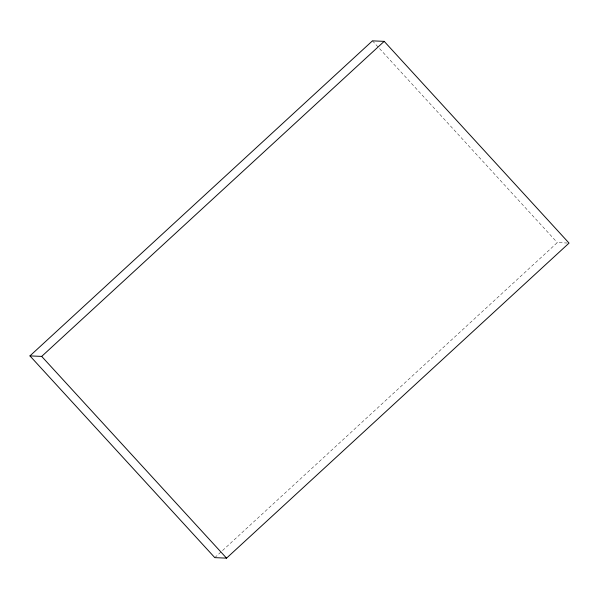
<?xml version="1.0" encoding="UTF-8"?>
<svg xmlns="http://www.w3.org/2000/svg" width="599" height="599" viewBox="0 0 599 599"><rect width="100%" height="100%" fill="white"/><g stroke="black" fill="none" stroke-linecap="round" stroke-linejoin="round"><path stroke-width="0.45" stroke-dasharray="3 2.25" d="M214.809 557.639L557.31 242.595L567.246 243.022M372.451 40.859L557.31 242.595"/><path stroke-width="0.9" d="M29.95 355.896L372.451 40.859L384.191 41.361L569.05 243.104L226.549 558.141L214.809 557.639L29.95 355.896L41.69 356.405L226.549 558.141M41.69 356.405L384.191 41.361"/></g></svg>
